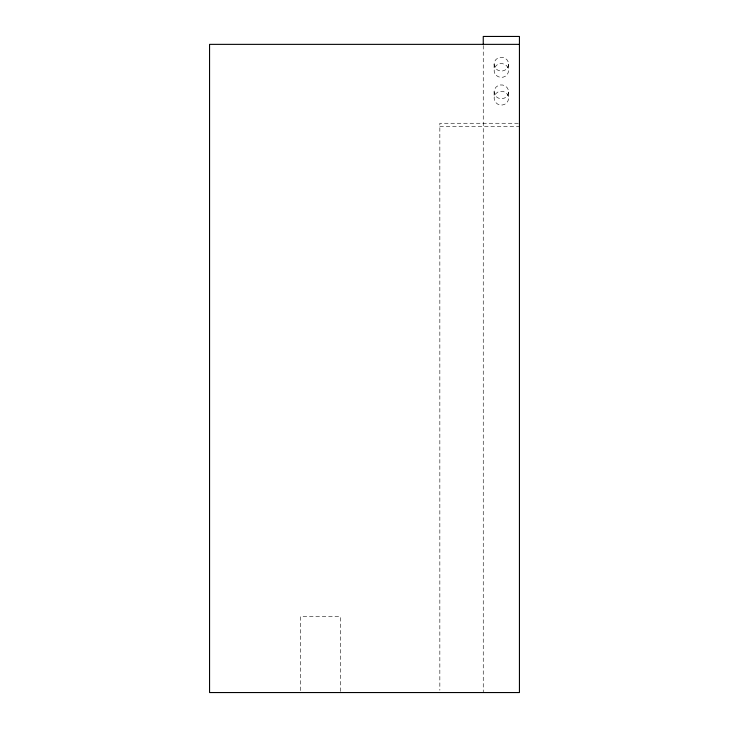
<?xml version="1.0" encoding="UTF-8"?>
<svg xmlns="http://www.w3.org/2000/svg" width="729" height="729" viewBox="0 0 729 729"><rect width="100%" height="100%" fill="white"/><g stroke="black" fill="none" stroke-linecap="round" stroke-linejoin="round"><path stroke-width="0.55" stroke-dasharray="3.65 2.73" d="M518.301 123.265L439.842 123.265L439.842 690.272M439.842 126.427L519.44 126.427M508.578 64.134A7.235 6.925 0 0 1 497.725 70.13A7.235 6.925 0 0 1 497.725 58.138A7.235 6.925 0 0 1 508.578 64.134L508.578 70.467M508.578 92.018A7.235 6.925 0 0 1 497.552 97.722A7.235 6.925 0 0 1 497.898 85.73A7.235 6.925 0 0 1 508.578 92.018L508.578 98.342A7.235 6.925 0 0 1 497.552 104.047A7.235 6.925 0 0 1 497.898 92.064A7.235 6.925 0 0 1 508.578 98.342M494.107 64.134L494.107 70.467M494.116 91.635L494.116 97.959M483.254 45.499L483.254 692.55M340.343 691.42L340.343 616.57L300.548 616.57L300.548 692.55M496.23 75.36A7.235 6.925 0 0 0 508.332 72.262A7.235 6.925 0 0 0 499.474 63.778A7.235 6.925 0 0 0 496.23 75.36"/><path stroke-width="1.09" d="M519.44 44.36L209.56 44.36L209.56 692.55L519.44 692.55L519.44 36.45L483.254 36.45L483.254 44.423"/></g></svg>
